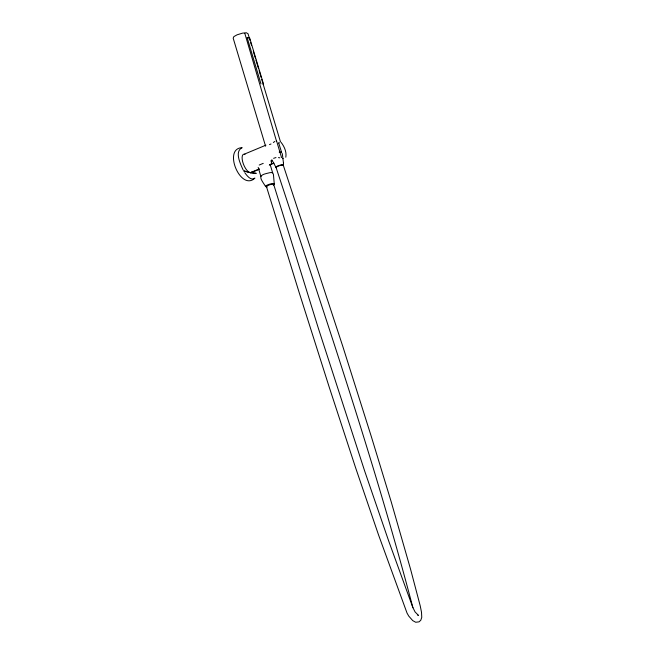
<?xml version="1.0" encoding="UTF-8"?>
<svg xmlns="http://www.w3.org/2000/svg" width="655" height="655" viewBox="0 0 655 655"><rect width="100%" height="100%" fill="white"/><g stroke="black" fill="none" stroke-linecap="round" stroke-linejoin="round"><path stroke-width="0.98" d="M271.424 162.194L271.727 160.565M283.402 165.191L283.468 163.079M278.735 143.093L281.625 152.459M285.809 157.233C286.784 151.87 284.254 146.352 280.97 142.225M279.161 142.315L278.842 143.126M273.364 142.495L274.863 141.431M259.241 165.027L263.228 163.365M273.602 158.322L275.984 157.544M271.006 143.985L269.492 144.616M244.634 154.031L265.946 145.156M250.243 172.707L259.478 168.859M269.524 164.675L272.284 163.529M251.43 172.56L258.962 169.424M269.32 165.109L274.027 163.152M263.089 84.274L263.433 83.84L249.702 38.064L247.099 37.45L260.952 83.856M282.559 158.608L283.148 158.567M278.473 157.609L279.849 157.806M250.537 172.683L243.668 170.881L250.112 172.642L256.236 173.346L250.537 172.683A9.915 3.905 67.4 0 0 250.93 172.633M247.467 37.515L249.604 37.941M417.489 614.914L418.447 615.397L415.049 611.909L412.756 607.283L388.587 540.711L364.622 470.896L318.592 329.031L273.782 184.735M275.968 167.344L271.825 159.73M244.757 172.625C246.804 175.515 250.988 181.296 254.901 178.111C240.631 191.89 222.422 148.235 242.162 147.678C234.203 151.469 240.467 163.996 243.144 169.956M265.602 186.511C260.755 178.913 257.513 175.663 266.274 173.534C268.386 173.264 273.078 170.889 273.43 174.451L274.273 183.998M276.082 167.533C324.094 313.467 373.882 459.065 412.912 607.725M266.544 186.88L299.106 292.343L329.146 386.9L355.575 467.662L378.484 534.758L407.05 613.121L408.769 616.109L412.732 620.621L415.704 622.25L419.028 621.849L420.772 620.277L421.763 617.329L421.501 612.212L420.248 605.957L410.57 569.228L391.133 501.558L371.328 436.59L342.737 346.208L283.238 165.101A3.783 0.663 -18.6 0 0 278.694 165.961A3.783 0.663 -18.6 0 0 276.459 167.68M250.095 40.585L248.048 33.79L246.403 32.775L242.547 33.135L237.102 34.805L233.86 36.614L233.18 38.154L265.57 146.188M250.677 42.534L251.553 45.449M253.297 51.278L255.344 58.082M255.925 60.023L258.545 68.767M259.126 70.707L261.173 77.511M261.754 79.452L280.414 141.644M276.492 140.645L281.584 157.618M270.941 160.704L271.514 162.645M270.204 164.7L272.644 172.838M258.185 167.402L260.895 176.432M244.798 33.315L276.525 141.259M282.297 153.565L283.484 163.218M266.904 187.215A3.783 1.114 -17 0 1 269.934 184.718A3.783 1.114 -17 0 1 273.602 185.234M276.639 167.614A3.881 0.909 -16.7 0 1 279.087 165.445A3.881 0.909 -16.7 0 1 283.238 165.486M279.186 152.107A5.821 1.359 -16.7 0 1 281.544 152.893M249.661 172.511A9.915 3.905 67.4 0 1 242.637 161.629A9.915 3.905 67.4 0 1 245.019 154.302M251.888 171.962A9.915 3.905 67.4 0 1 251.291 172.494M266.749 186.831A4.528 1.056 -16.7 0 1 266.831 185.283A4.528 1.056 -16.7 0 1 272.848 183.539A4.528 1.056 -16.7 0 1 273.282 184.939"/></g></svg>
